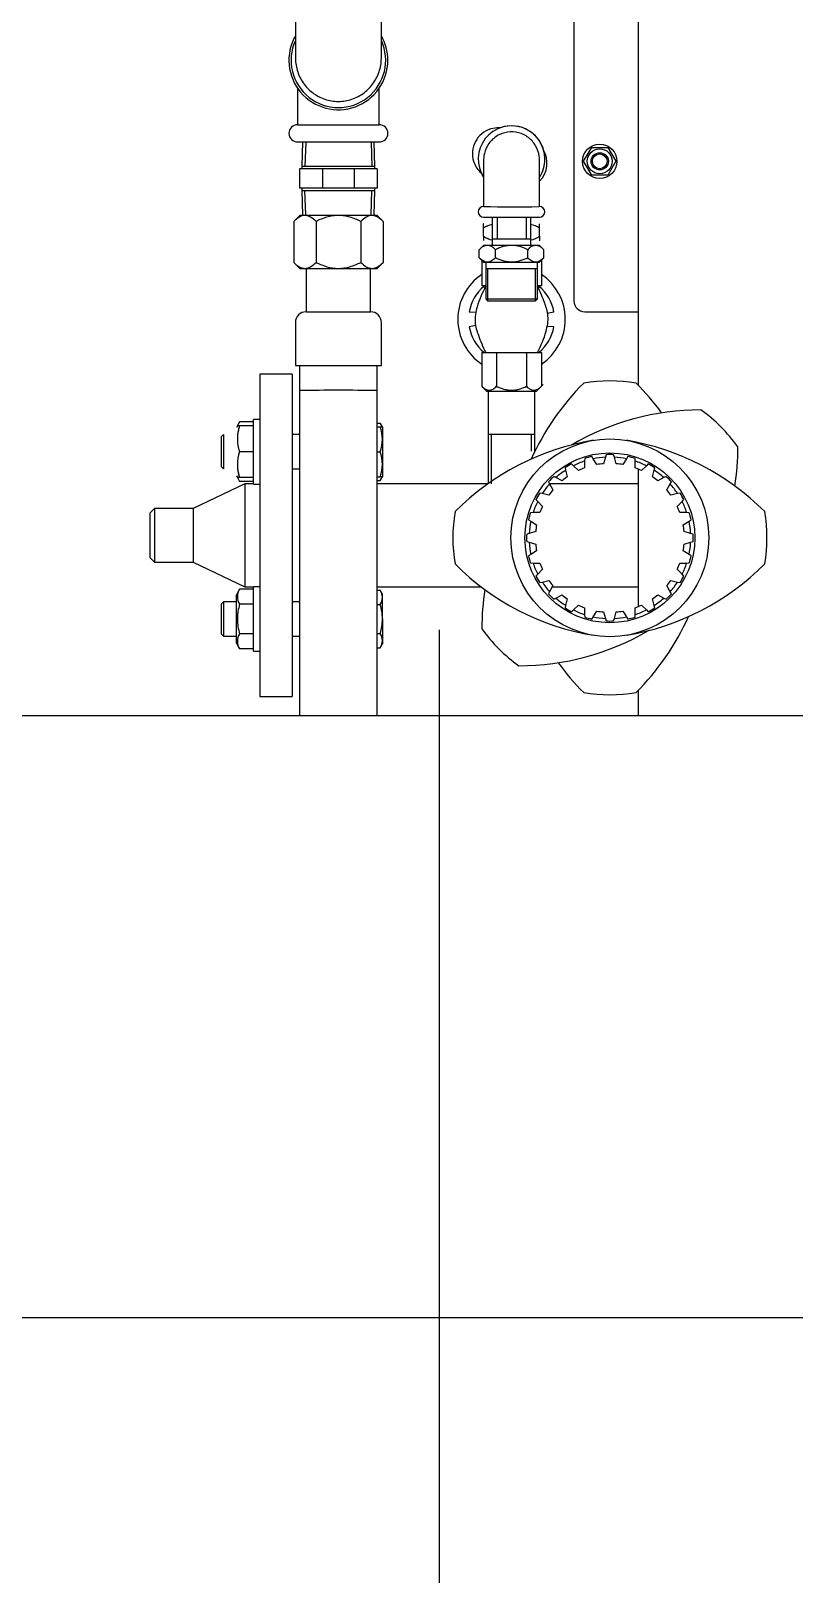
# Model space of a CAD drawing. Extents: x -681219 to -550379, y -242630 to -158199.
# Drawn here: x -621473 to -621013, y -179575 to -178645 of the extents above; entities that cross this region are included whole.
import ezdxf

# ---------------------------------------------------------------- set-up
doc = ezdxf.new("R2010")
doc.units = 0
doc.header["$LTSCALE"] = 1000
doc.layers.get('0').update_dxf_attribs({"linetype": 'CONTINUOUS'})
for name, color, linetype in [('16_GB97.1', 7, 'CONTINUOUS'), ('8_GB97.1', 7, 'CONTINUOUS'), ('DN15_GB3289.2_A', 7, 'CONTINUOUS'), ('DN25_GB3289.10_A', 7, 'CONTINUOUS'), ('DN25×300金属软管', 7, 'CONTINUOUS'), ('DN40-PN1.6_GB911', 7, 'CONTINUOUS'), ('DN40×20_GB12459', 7, 'CONTINUOUS'), ('M16_GB6170', 7, 'CONTINUOUS'), ('M16×65_GB5782', 7, 'CONTINUOUS'), ('M8_GB6170', 7, 'CONTINUOUS'), ('M8×20_GB5783', 7, 'CONTINUOUS'), ('MY150_06030202', 7, 'CONTINUOUS'), ('MY150_080202', 7, 'CONTINUOUS'), ('MY165B_2002', 7, 'CONTINUOUS'), ('MY90S_05010104', 7, 'CONTINUOUS'), ('MYPH00711562_A', 7, 'CONTINUOUS'), ('S02150002', 7, 'CONTINUOUS'), ('不锈钢内接头DN15', 7, 'CONTINUOUS'), ('不锈钢外丝D25', 7, 'CONTINUOUS'), ('不锈钢弯头D25', 7, 'CONTINUOUS'), ('前端底座外壳', 7, 'CONTINUOUS'), ('截止阀_DN15-HV3', 7, 'CONTINUOUS')]:
    doc.layers.add(name, color=color, linetype=linetype)

msp = doc.modelspace()

# ---------------------------------------------------------------- linework, layer by layer
at = {"color": 143, "true_color": 0x7aafdf}
msp.add_line((-621227.1011, -179005.5753), (-621227.1011, -180258.2938), dxfattribs=at)
at = {"layer": '16_GB97.1', "color": 7, "linetype": 'Continuous'}
for p, q in [((-621339.0585, -178917.7098), (-621339.0585, -178878.8298)), ((-621335.1705, -178878.8298), (-621339.0585, -178878.8298)), ((-621339.0585, -178917.7098), (-621335.1705, -178917.7098)), ((-621339.0585, -179018.515), (-621339.0585, -178979.635)), ((-621335.1705, -178979.635), (-621339.0585, -178979.635)), ((-621339.0585, -179018.515), (-621335.1705, -179018.515))]:
    msp.add_line(p, q, dxfattribs=at)
at = {"layer": '8_GB97.1', "color": 7, "linetype": 'Continuous'}
msp.add_circle((-621130.4025, -178723.1684), 10.368, dxfattribs=at)
at = {"layer": 'DN15_GB3289.2_A', "color": 7, "linetype": 'Continuous'}
for p, q in [((-621200.3865, -178722.5027), (-621200.3865, -178750.2689)), ((-621166.6905, -178750.2438), (-621166.6905, -178722.4933)), ((-621166.6905, -178750.3844), (-621167.0677, -178750.3844)), ((-621200.3865, -178756.8644), (-621166.6905, -178756.8644))]:
    msp.add_line(p, q, dxfattribs=at)
for centre, radius, start, end in [((-621183.5385, -178721.8724), 20.088, 0, 212.9958855), ((-621183.5385, -178721.8724), 20.088, 8.3725386, 109.0730796), ((-621183.5385, -178721.8724), 20.088, 327.0041145, 0), ((-621183.5385, -178721.8724), 20.088, 204.1473223, 212.9958855), ((-621200.3865, -178753.6244), 3.24, 90, 270), ((-621200.3865, -178753.6244), 3.24, 90, 270), ((-621183.5382, -178226.8268), 523.8286, 268.158023, 271.7885796), ((-621166.6905, -178753.6244), 3.24, 270, 90), ((-621166.6905, -178753.6244), 3.24, 270, 90)]:
    msp.add_arc(centre, radius, start, end, dxfattribs=at)
msp.add_open_spline([(-621166.6991, -178722.9647), (-621166.672, -178722.0046), (-621166.7233, -178721.0432), (-621167.1575, -178717.9016), (-621167.8981, -178715.7399), (-621170.1243, -178711.9063), (-621171.6321, -178710.1933), (-621174.2861, -178708.1755), (-621175.2526, -178707.5823), (-621177.2528, -178706.6147), (-621178.2939, -178706.2325), (-621181.543, -178705.3975), (-621183.7985, -178705.2803), (-621187.1226, -178705.7783), (-621188.1981, -178706.0521), (-621190.2859, -178706.8095), (-621191.3076, -178707.3005), (-621194.1566, -178709.0389), (-621195.8296, -178710.5893), (-621198.4326, -178714.1819), (-621199.3854, -178716.258), (-621200.2789, -178719.9673), (-621200.4348, -178721.5794), (-621200.3712, -178723.1817)], degree=3, knots=[0.160563439, 0.160563439, 0.160563439, 0.160563439, 0.1875, 0.1875, 0.25, 0.25, 0.3125, 0.3125, 0.34375, 0.34375, 0.375, 0.375, 0.4375, 0.4375, 0.46875, 0.46875, 0.5, 0.5, 0.5625, 0.5625, 0.625, 0.625, 0.669951361, 0.669951361, 0.669951361, 0.669951361], dxfattribs=at)
at = {"layer": 'DN25_GB3289.10_A', "color": 7, "linetype": 'Continuous'}
for p, q in [((-621312.4905, -178679.0545), (-621312.4905, -178701.1364)), ((-621263.2425, -178701.1364), (-621263.2425, -178679.0545)), ((-621312.4905, -178701.1364), (-621263.2425, -178701.1364)), ((-621312.4905, -178711.5044), (-621263.2425, -178711.5044))]:
    msp.add_line(p, q, dxfattribs=at)
for centre, radius, start, end in [((-621287.8665, -178662.2564), 29.808, 150.4081542, 0), ((-621287.8665, -178662.2564), 29.808, 0, 29.5918458), ((-621312.4905, -178706.3204), 5.184, 90, 270), ((-621263.2425, -178706.3204), 5.184, 270, 90)]:
    msp.add_arc(centre, radius, start, end, dxfattribs=at)
at = {"layer": 'DN25×300金属软管', "color": 7, "linetype": 'Continuous'}
for p, q in [((-621310.9353, -178755.5684), (-621314.8033, -178759.4365)), ((-621314.8033, -178759.4365), (-621314.8033, -178784.1004)), ((-621310.9353, -178755.5684), (-621264.7977, -178755.5684)), ((-621301.3349, -178759.4365), (-621301.3349, -178784.1004)), ((-621274.398, -178759.4365), (-621274.398, -178784.1004)), ((-621260.9296, -178759.4365), (-621264.7977, -178755.5684)), ((-621260.9296, -178759.4365), (-621260.9296, -178784.1004)), ((-621314.8033, -178784.1004), (-621310.9353, -178787.9684)), ((-621264.7977, -178787.9684), (-621260.9296, -178784.1004)), ((-621264.7977, -178787.9684), (-621310.9353, -178787.9684)), ((-621307.3065, -178787.9684), (-621307.3065, -178813.8884)), ((-621268.4265, -178813.8884), (-621268.4265, -178787.9684)), ((-621307.3065, -178813.8884), (-621268.4265, -178813.8884)), ((-621313.7865, -178820.3684), (-621313.7865, -178846.2884)), ((-621261.9465, -178846.2884), (-621261.9465, -178820.3684)), ((-621313.7865, -178846.2884), (-621261.9465, -178846.2884)), ((-621311.1945, -178846.2884), (-621311.1945, -178861.2812)), ((-621264.5385, -178861.2812), (-621264.5385, -178846.2884)), ((-621311.1945, -178861.022), (-621311.1945, -179057.5374)), ((-621264.5385, -179057.5366), (-621264.5385, -178861.022))]:
    msp.add_line(p, q, dxfattribs=at)
for centre, radius, start, end in [((-621307.3065, -178820.3684), 6.48, 90, 180), ((-621268.4265, -178820.3684), 6.48, 0, 90), ((-621287.8665, -183813.2809), 4952.0547, 89.7300916, 90.2699083)]:
    msp.add_arc(centre, radius, start, end, dxfattribs=at)
for points, knots in [([(-621301.3349, -178759.4365), (-621302.3872, -178758.3841), (-621303.4633, -178757.4894), (-621305.1352, -178756.5306), (-621305.7022, -178756.2756), (-621306.5707, -178756.0124), (-621306.8632, -178755.9446), (-621307.4547, -178755.8525), (-621307.7505, -178755.8289), (-621309.2202, -178755.8227), (-621310.3759, -178756.1788), (-621312.6551, -178757.4704), (-621313.7449, -178758.378), (-621314.8033, -178759.4365)], [0, 0, 0, 0, 0.25, 0.25, 0.375, 0.375, 0.4375, 0.4375, 0.5, 0.5, 0.75, 0.75, 1, 1, 1, 1]), ([(-621274.398, -178759.4365), (-621276.4882, -178758.3914), (-621278.6431, -178757.4904), (-621281.4785, -178756.6803), (-621282.0525, -178756.5347), (-621283.2006, -178756.2831), (-621283.7765, -178756.1766), (-621285.51, -178755.9185), (-621286.6735, -178755.8287), (-621289.0176, -178755.8266), (-621290.2063, -178755.9165), (-621292.5311, -178756.2616), (-621293.6737, -178756.5153), (-621295.9262, -178757.1571), (-621297.0384, -178757.5459), (-621299.2267, -178758.4274), (-621300.2915, -178758.9148), (-621301.3349, -178759.4365)], [0, 0, 0, 0, 0.25, 0.25, 0.3125, 0.3125, 0.375, 0.375, 0.5, 0.5, 0.625, 0.625, 0.75, 0.75, 0.875, 0.875, 1, 1, 1, 1]), ([(-621260.9296, -178759.4365), (-621261.9818, -178758.3843), (-621263.0577, -178757.4896), (-621264.7295, -178756.5308), (-621265.2965, -178756.2757), (-621266.165, -178756.0125), (-621266.4575, -178755.9446), (-621267.0491, -178755.8525), (-621267.3449, -178755.8289), (-621268.8146, -178755.8226), (-621269.9704, -178756.1787), (-621272.2497, -178757.4704), (-621273.3396, -178758.378), (-621274.398, -178759.4365)], [0, 0, 0, 0, 0.25, 0.25, 0.375, 0.375, 0.4375, 0.4375, 0.5, 0.5, 0.75, 0.75, 1, 1, 1, 1]), ([(-621314.8033, -178784.1004), (-621313.7512, -178785.1525), (-621312.6753, -178786.0472), (-621311.0035, -178787.006), (-621310.4365, -178787.2611), (-621309.568, -178787.5244), (-621309.2755, -178787.5922), (-621308.6839, -178787.6843), (-621308.3882, -178787.7079), (-621306.9184, -178787.7142), (-621305.7627, -178787.3582), (-621303.4834, -178786.0666), (-621302.3935, -178785.1589), (-621301.3349, -178784.1004)], [0, 0, 0, 0, 0.25, 0.25, 0.375, 0.375, 0.4375, 0.4375, 0.5, 0.5, 0.75, 0.75, 1, 1, 1, 1]), ([(-621301.3349, -178784.1004), (-621300.2915, -178784.622), (-621299.2267, -178785.1095), (-621297.0384, -178785.9909), (-621295.9262, -178786.3798), (-621293.6737, -178787.0215), (-621292.5311, -178787.2752), (-621290.2063, -178787.6204), (-621289.0176, -178787.7103), (-621286.6735, -178787.7082), (-621285.51, -178787.6184), (-621283.7765, -178787.3603), (-621283.2006, -178787.2538), (-621282.0525, -178787.0022), (-621281.4785, -178786.8565), (-621278.6431, -178786.0464), (-621276.4882, -178785.1455), (-621274.398, -178784.1004)], [0, 0, 0, 0, 0.125, 0.125, 0.25, 0.25, 0.375, 0.375, 0.5, 0.5, 0.625, 0.625, 0.6875, 0.6875, 0.75, 0.75, 1, 1, 1, 1]), ([(-621274.398, -178784.1004), (-621273.3459, -178785.1525), (-621272.27, -178786.0472), (-621270.5982, -178787.006), (-621270.0312, -178787.2611), (-621269.1627, -178787.5244), (-621268.8702, -178787.5922), (-621268.2785, -178787.6843), (-621267.9828, -178787.7079), (-621266.5131, -178787.7142), (-621265.3573, -178787.3582), (-621263.0779, -178786.0665), (-621261.9881, -178785.1588), (-621260.9296, -178784.1004)], [0, 0, 0, 0, 0.25, 0.25, 0.375, 0.375, 0.4375, 0.4375, 0.5, 0.5, 0.75, 0.75, 1, 1, 1, 1])]:
    msp.add_open_spline(points, degree=3, knots=knots, dxfattribs=at)
at = {"layer": 'DN40-PN1.6_GB911', "color": 7, "linetype": 'Continuous'}
for p, q in [((-621335.1705, -178851.4724), (-621335.1705, -179045.8724)), ((-621315.7305, -178851.4724), (-621335.1705, -178851.4724)), ((-621315.7305, -178851.4724), (-621315.7305, -179045.8724)), ((-621335.1705, -179045.8724), (-621315.7305, -179045.8724))]:
    msp.add_line(p, q, dxfattribs=at)
at = {"layer": 'DN40×20_GB12459', "color": 7, "linetype": 'Continuous'}
for p, q in [((-621344.2425, -178917.5684), (-621375.3465, -178932.4724)), ((-621344.2425, -178917.5684), (-621344.2425, -178979.7764)), ((-621339.0585, -178917.5684), (-621344.2425, -178917.5684)), ((-621398.6745, -178932.4724), (-621401.2665, -178935.0644)), ((-621401.2665, -178962.2804), (-621401.2665, -178935.0644)), ((-621398.6745, -178932.4724), (-621398.6745, -178964.8724)), ((-621375.3465, -178932.4724), (-621398.6745, -178932.4724)), ((-621375.3465, -178932.4724), (-621375.3465, -178964.8724)), ((-621401.2665, -178962.2804), (-621398.6745, -178964.8724)), ((-621398.6745, -178964.8724), (-621375.3465, -178964.8724)), ((-621375.3465, -178964.8724), (-621344.2425, -178979.7764)), ((-621344.2425, -178979.7764), (-621339.0585, -178979.7764))]:
    msp.add_line(p, q, dxfattribs=at)
at = {"layer": 'M16_GB6170', "color": 7, "linetype": 'Continuous'}
for p, q in [((-621347.3463, -178880.3114), (-621349.2969, -178883.6898)), ((-621339.0585, -178880.3114), (-621347.3463, -178880.3114)), ((-621347.3465, -178882.7178), (-621348.7357, -178882.7178)), ((-621339.0585, -178882.7178), (-621347.3465, -178882.7178)), ((-621339.0585, -178898.2698), (-621347.3463, -178898.2698)), ((-621349.2969, -178912.8498), (-621348.7357, -178913.8218)), ((-621348.7357, -178913.8218), (-621347.3463, -178916.2283)), ((-621347.3465, -178913.8218), (-621348.7357, -178913.8218)), ((-621339.0585, -178913.8218), (-621347.3465, -178913.8218)), ((-621339.0585, -178916.2283), (-621347.3463, -178916.2283)), ((-621347.3463, -178981.1166), (-621349.2969, -178984.495)), ((-621339.0585, -178981.1166), (-621347.3463, -178981.1166)), ((-621349.2969, -179013.655), (-621349.2969, -178984.495)), ((-621339.0585, -178990.0958), (-621347.3465, -178990.0958)), ((-621339.0585, -179008.0542), (-621347.3465, -179008.0542)), ((-621349.2969, -179013.655), (-621347.3463, -179017.0334)), ((-621339.0585, -179017.0334), (-621347.3463, -179017.0334))]:
    msp.add_line(p, q, dxfattribs=at)
for centre, radius, start, end in [((-621326.0799, -178890.4935), 22.6436, 159.9161491, 200.0855317), ((-621326.0799, -178890.4935), 22.6435, 159.9160889, 173.4751471), ((-621326.0799, -178906.0462), 22.6435, 159.9144081, 200.0839111), ((-621326.0799, -178906.0462), 22.6436, 186.3500478, 200.0838509), ((-621340.6799, -178985.6063), 8.0373, 146.0398024, 213.9572864), ((-621340.6799, -179012.5436), 8.0373, 146.0428621, 213.960049)]:
    msp.add_arc(centre, radius, start, end, dxfattribs=at)
msp.add_open_spline([(-621347.3465, -178990.0958), (-621347.7655, -178991.5472), (-621348.1145, -178993.0178), (-621348.4797, -178995.2669), (-621348.5751, -178996.0255), (-621348.7033, -178997.5525), (-621348.7356, -178998.3136), (-621348.7358, -179000.5899), (-621348.6055, -179002.0979), (-621348.1219, -179005.0975), (-621347.7682, -179006.5936), (-621347.3465, -179008.0542)], degree=3, knots=[0, 0, 0, 0, 0.25, 0.25, 0.375, 0.375, 0.5, 0.5, 0.75, 0.75, 1, 1, 1, 1], dxfattribs=at)
at = {"layer": 'M16×65_GB5782', "color": 7, "linetype": 'Continuous'}
for p, q in [((-621357.047, -178887.9018), (-621358.4985, -178889.3534)), ((-621358.4985, -178889.3534), (-621358.4985, -178907.1863)), ((-621357.047, -178887.9018), (-621357.047, -178908.6378)), ((-621311.1945, -178887.9018), (-621315.7305, -178887.9018)), ((-621264.5385, -178880.9358), (-621262.6396, -178880.9358)), ((-621264.5385, -178883.2586), (-621262.6393, -178883.2586)), ((-621261.2985, -178883.2586), (-621262.6396, -178880.9358)), ((-621262.6393, -178883.2586), (-621261.2985, -178883.2586)), ((-621261.2985, -178883.2586), (-621261.2985, -178913.2811)), ((-621264.5385, -178898.2698), (-621262.6396, -178898.2698)), ((-621358.4985, -178907.1863), (-621357.047, -178908.6378)), ((-621315.7305, -178908.6378), (-621311.1945, -178908.6378)), ((-621264.5385, -178913.2811), (-621262.6393, -178913.2811)), ((-621264.5385, -178915.6038), (-621262.6396, -178915.6038)), ((-621262.6396, -178915.6038), (-621261.2985, -178913.2811)), ((-621261.2985, -178913.2811), (-621262.6393, -178913.2811)), ((-621264.5385, -178981.741), (-621262.6396, -178981.741)), ((-621261.2985, -178984.0637), (-621262.6396, -178981.741)), ((-621357.047, -178988.707), (-621358.4985, -178990.1585)), ((-621358.4985, -178990.1585), (-621358.4985, -179007.9915)), ((-621357.047, -178988.707), (-621357.047, -179009.443)), ((-621349.2969, -178988.707), (-621357.047, -178988.707)), ((-621311.1945, -178988.707), (-621315.7305, -178988.707)), ((-621264.5385, -178990.408), (-621262.6393, -178990.408)), ((-621261.2985, -178999.075), (-621261.2985, -178984.0637)), ((-621261.2985, -178999.075), (-621261.2985, -179014.0862)), ((-621358.4985, -179007.9915), (-621357.047, -179009.443)), ((-621357.047, -179009.443), (-621349.2969, -179009.443)), ((-621315.7305, -179009.443), (-621311.1945, -179009.443)), ((-621264.5385, -179007.742), (-621262.6393, -179007.742)), ((-621264.5385, -179016.409), (-621262.6396, -179016.409)), ((-621262.6396, -179016.409), (-621261.2985, -179014.0862))]:
    msp.add_line(p, q, dxfattribs=at)
for centre, radius, start, end in [((-621269.0742, -178885.2695), 7.7579, 15.2184681, 33.960049), ((-621283.1665, -178890.7639), 21.8562, 339.9144081, 20.0839111), ((-621283.1665, -178905.7758), 21.8562, 339.9161491, 20.0855317), ((-621269.0741, -178911.2702), 7.7578, 326.0398024, 341.989021), ((-621269.0742, -178986.0747), 7.7579, 326.0428621, 33.960049), ((-621269.0741, -179012.0753), 7.7578, 326.0398024, 33.9572864)]:
    msp.add_arc(centre, radius, start, end, dxfattribs=at)
for points, knots in [([(-621261.2985, -178999.075), (-621261.2985, -178998.3423), (-621261.3296, -178997.6072), (-621261.4534, -178996.1324), (-621261.5454, -178995.4004), (-621261.8978, -178993.2292), (-621262.2348, -178991.8094), (-621262.6393, -178990.408)], [0, 0, 0, 0, 0.25, 0.25, 0.5, 0.5, 1, 1, 1, 1]), ([(-621262.6393, -179007.742), (-621262.2324, -179006.3324), (-621261.8911, -179004.8887), (-621261.4244, -179001.9947), (-621261.2985, -179000.5396), (-621261.2985, -178999.075)], [0, 0, 0, 0, 0.5, 0.5, 1, 1, 1, 1])]:
    msp.add_open_spline(points, degree=3, knots=knots, dxfattribs=at)
at = {"layer": 'M8_GB6170', "color": 7, "linetype": 'Continuous'}
for p, q in [((-621140.13, -178723.1684), (-621135.2662, -178714.7444)), ((-621135.2662, -178714.7444), (-621125.5387, -178714.7444)), ((-621125.5387, -178714.7444), (-621120.675, -178723.1684)), ((-621135.2662, -178731.5924), (-621140.13, -178723.1684)), ((-621125.5387, -178731.5924), (-621135.2662, -178731.5924)), ((-621120.675, -178723.1684), (-621125.5387, -178731.5924))]:
    msp.add_line(p, q, dxfattribs=at)
msp.add_circle((-621130.4025, -178723.1684), 7.5168, dxfattribs=at)
at = {"layer": 'M8×20_GB5783', "color": 7, "linetype": 'Continuous'}
for radius in [5.184, 4.4582]:
    msp.add_circle((-621130.4025, -178723.1684), radius, dxfattribs=at)
at = {"layer": 'MY150_06030202', "color": 7, "linetype": 'Continuous'}
for p, q in [((-621197.6638, -178917.5684), (-621264.5385, -178917.5684)), ((-621107.0745, -178917.5684), (-621160.6626, -178917.5684)), ((-621264.5385, -178979.7764), (-621201.6965, -178979.7764)), ((-621159.0656, -178979.7764), (-621107.0745, -178979.7764))]:
    msp.add_line(p, q, dxfattribs=at)
at = {"layer": 'MY150_080202', "color": 7, "linetype": 'Continuous'}
for p, q in [((-621107.0745, -178858.3367), (-621107.0745, -178441.9364)), ((-621145.9545, -178511.2724), (-621145.9545, -178807.4084)), ((-621139.4745, -178813.8884), (-621109.0185, -178813.8884)), ((-621109.0185, -178813.8884), (-621107.0745, -178813.8884)), ((-621107.0745, -178991.5498), (-621107.0745, -178908.7496)), ((-621107.0745, -179057.5364), (-621107.0745, -179041.9628))]:
    msp.add_line(p, q, dxfattribs=at)
msp.add_arc((-621139.4745, -178807.4084), 6.48, 180, 270, dxfattribs=at)
at = {"layer": 'MY165B_2002', "color": 7, "linetype": 'Continuous'}
for p, q in [((-621195.2025, -178756.8644), (-621195.2025, -178773.7124)), ((-621192.2865, -178756.8644), (-621192.2865, -178769.8244)), ((-621174.7905, -178756.8644), (-621174.7905, -178769.8244)), ((-621171.8745, -178773.7124), (-621171.8745, -178756.8644)), ((-621200.2569, -178773.7124), (-621202.9929, -178776.4484)), ((-621202.9929, -178781.3444), (-621202.9929, -178776.4484)), ((-621200.2569, -178773.7124), (-621166.8201, -178773.7124)), ((-621195.2025, -178769.8244), (-621171.8745, -178769.8244)), ((-621193.2657, -178781.3444), (-621193.2657, -178776.4484)), ((-621173.8113, -178781.3444), (-621173.8113, -178776.4484)), ((-621164.0841, -178776.4484), (-621166.8201, -178773.7124)), ((-621164.0841, -178781.3444), (-621164.0841, -178776.4484)), ((-621202.9929, -178781.3444), (-621200.2569, -178784.0804)), ((-621166.8201, -178784.0804), (-621200.2569, -178784.0804)), ((-621199.0905, -178784.0804), (-621199.0905, -178806.1124)), ((-621167.9865, -178806.1124), (-621167.9865, -178784.0804)), ((-621166.8201, -178784.0804), (-621164.0841, -178781.3444)), ((-621167.9865, -178787.9684), (-621199.0905, -178787.9684)), ((-621197.8982, -178807.3047), (-621197.8982, -178787.9684)), ((-621169.1788, -178807.3047), (-621169.1788, -178787.9684)), ((-621199.0905, -178806.1124), (-621167.9865, -178806.1124)), ((-621199.0905, -178806.1124), (-621197.7945, -178807.4084)), ((-621169.2825, -178807.4084), (-621167.9865, -178806.1124)), ((-621169.2825, -178807.4084), (-621197.7945, -178807.4084))]:
    msp.add_line(p, q, dxfattribs=at)
for points, knots in [([(-621193.2657, -178776.4484), (-621194.0236, -178775.6905), (-621194.8024, -178775.041), (-621195.8198, -178774.4594), (-621196.0255, -178774.3547), (-621196.442, -178774.1718), (-621196.653, -178774.0937), (-621197.2841, -178773.9061), (-621197.7054, -178773.8422), (-621198.5491, -178773.8418), (-621198.9715, -178773.9053), (-621199.8175, -178774.1566), (-621200.2331, -178774.342), (-621201.4515, -178775.0379), (-621202.2318, -178775.6874), (-621202.9929, -178776.4484)], [0, 0, 0, 0, 0.25, 0.25, 0.3125, 0.3125, 0.375, 0.375, 0.5, 0.5, 0.625, 0.625, 0.75, 0.75, 1, 1, 1, 1]), ([(-621173.8113, -178776.4484), (-621175.3204, -178775.6939), (-621176.8774, -178775.0425), (-621180.1608, -178774.1051), (-621181.8297, -178773.8433), (-621184.3738, -178773.8414), (-621185.2324, -178773.9067), (-621186.909, -178774.1558), (-621187.7337, -178774.339), (-621189.3608, -178774.8026), (-621190.1663, -178775.0844), (-621191.7444, -178775.7202), (-621192.5127, -178776.0719), (-621193.2657, -178776.4484)], [0, 0, 0, 0, 0.25, 0.25, 0.5, 0.5, 0.625, 0.625, 0.75, 0.75, 0.875, 0.875, 1, 1, 1, 1]), ([(-621164.0841, -178776.4484), (-621164.8418, -178775.6907), (-621165.6203, -178775.0414), (-621166.6375, -178774.4597), (-621166.8431, -178774.3551), (-621167.2595, -178774.1722), (-621167.4705, -178774.094), (-621168.1014, -178773.9064), (-621168.5226, -178773.8424), (-621169.366, -178773.8417), (-621169.7883, -178773.905), (-621170.6341, -178774.1559), (-621171.0497, -178774.3411), (-621172.2685, -178775.0368), (-621173.0494, -178775.6866), (-621173.8113, -178776.4484)], [0, 0, 0, 0, 0.25, 0.25, 0.3125, 0.3125, 0.375, 0.375, 0.5, 0.5, 0.625, 0.625, 0.75, 0.75, 1, 1, 1, 1]), ([(-621193.2657, -178781.3444), (-621194.0236, -178782.1024), (-621194.8024, -178782.7518), (-621195.8198, -178783.3335), (-621196.0255, -178783.4381), (-621196.442, -178783.621), (-621196.653, -178783.6991), (-621197.2841, -178783.8867), (-621197.7054, -178783.9506), (-621198.5491, -178783.951), (-621198.9715, -178783.8875), (-621199.8175, -178783.6362), (-621200.2331, -178783.4508), (-621201.4515, -178782.755), (-621202.2318, -178782.1055), (-621202.9929, -178781.3444)], [0, 0, 0, 0, 0.25, 0.25, 0.3125, 0.3125, 0.375, 0.375, 0.5, 0.5, 0.625, 0.625, 0.75, 0.75, 1, 1, 1, 1]), ([(-621173.8113, -178781.3444), (-621175.3204, -178782.099), (-621176.8774, -178782.7503), (-621180.1608, -178783.6878), (-621181.8297, -178783.9495), (-621184.3738, -178783.9515), (-621185.2324, -178783.8862), (-621186.909, -178783.637), (-621187.7337, -178783.4539), (-621189.3608, -178782.9902), (-621190.1663, -178782.7084), (-621191.7444, -178782.0726), (-621192.5127, -178781.7209), (-621193.2657, -178781.3444)], [0, 0, 0, 0, 0.25, 0.25, 0.5, 0.5, 0.625, 0.625, 0.75, 0.75, 0.875, 0.875, 1, 1, 1, 1]), ([(-621164.0841, -178781.3444), (-621164.8418, -178782.1022), (-621165.6203, -178782.7514), (-621166.6375, -178783.3331), (-621166.8431, -178783.4378), (-621167.2595, -178783.6206), (-621167.4705, -178783.6988), (-621168.1014, -178783.8865), (-621168.5226, -178783.9505), (-621169.366, -178783.9512), (-621169.7883, -178783.8878), (-621170.6341, -178783.6369), (-621171.0497, -178783.4517), (-621172.2685, -178782.7561), (-621173.0494, -178782.1063), (-621173.8113, -178781.3444)], [0, 0, 0, 0, 0.25, 0.25, 0.3125, 0.3125, 0.375, 0.375, 0.5, 0.5, 0.625, 0.625, 0.75, 0.75, 1, 1, 1, 1])]:
    msp.add_open_spline(points, degree=3, knots=knots, dxfattribs=at)
at = {"layer": 'MY90S_05010104', "color": 7, "linetype": 'Continuous'}
for p, q in [((-621197.6001, -178861.8404), (-621197.6001, -178917.5233)), ((-621169.4769, -178897.9846), (-621169.4769, -178861.8404)), ((-621169.4769, -178887.7604), (-621197.6001, -178887.7604)), ((-621195.6114, -178917.5233), (-621195.6114, -178887.7604)), ((-621171.4656, -178897.9846), (-621171.4656, -178887.7604))]:
    msp.add_line(p, q, dxfattribs=at)
at = {"layer": 'MYPH00711562_A', "color": 7, "linetype": 'Continuous'}
for p, q in [((-621151.3184, -178907.8925), (-621150.9682, -178909.3636)), ((-621146.2912, -178906.6634), (-621147.3901, -178905.6245)), ((-621143.2716, -178909.518), (-621146.2912, -178906.6634)), ((-621139.5034, -178903.8517), (-621139.62, -178908.0055)), ((-621139.4609, -178902.3401), (-621139.5034, -178903.8517)), ((-621134.2869, -178902.454), (-621135.0795, -178901.1661)), ((-621132.109, -178905.9929), (-621134.2869, -178902.454)), ((-621127.0026, -178901.495), (-621128.1903, -178905.477)), ((-621126.5703, -178900.0458), (-621127.0026, -178901.495)), ((-621121.6021, -178901.495), (-621122.0343, -178900.0458)), ((-621120.4143, -178905.477), (-621121.6021, -178901.495)), ((-621114.3178, -178902.454), (-621116.4957, -178905.9929)), ((-621113.5252, -178901.1661), (-621114.3178, -178902.454)), ((-621109.1013, -178903.8517), (-621109.1438, -178902.3401)), ((-621108.9847, -178908.0055), (-621109.1013, -178903.8517)), ((-621102.3135, -178906.6634), (-621105.3331, -178909.518)), ((-621101.2145, -178905.6245), (-621102.3135, -178906.6634)), ((-621097.6365, -178909.3636), (-621097.2862, -178907.8925)), ((-621161.3349, -178916.3246), (-621160.6158, -178917.655)), ((-621160.6158, -178917.655), (-621158.64, -178921.3106)), ((-621156.7971, -178913.8363), (-621158.1274, -178913.1172)), ((-621153.1415, -178915.8121), (-621156.7971, -178913.8363)), ((-621150.9682, -178909.3636), (-621150.0058, -178913.406)), ((-621098.5989, -178913.406), (-621097.6365, -178909.3636)), ((-621091.8076, -178913.8363), (-621095.4632, -178915.8121)), ((-621090.4773, -178913.1172), (-621091.8076, -178913.8363)), ((-621089.9647, -178921.3106), (-621087.9889, -178917.655)), ((-621087.9889, -178917.655), (-621087.2698, -178916.3246)), ((-621168.8276, -178927.0619), (-621167.7887, -178928.1608)), ((-621165.0884, -178923.4839), (-621166.5596, -178923.1336)), ((-621161.0461, -178924.4462), (-621165.0884, -178923.4839)), ((-621083.5162, -178923.4839), (-621087.5586, -178924.4462)), ((-621082.0451, -178923.1336), (-621083.5162, -178923.4839)), ((-621080.816, -178928.1608), (-621079.7771, -178927.0619)), ((-621170.6003, -178934.9487), (-621172.112, -178934.9911)), ((-621166.4466, -178934.832), (-621170.6003, -178934.9487)), ((-621167.7887, -178928.1608), (-621164.9341, -178931.1805)), ((-621083.6706, -178931.1805), (-621080.816, -178928.1608)), ((-621078.0044, -178934.9487), (-621082.1581, -178934.832)), ((-621076.4927, -178934.9911), (-621078.0044, -178934.9487)), ((-621173.286, -178939.3726), (-621171.9981, -178940.1652)), ((-621171.9981, -178940.1652), (-621168.4592, -178942.3431)), ((-621080.1455, -178942.3431), (-621076.6066, -178940.1652)), ((-621076.6066, -178940.1652), (-621075.3187, -178939.3726)), ((-621172.9571, -178947.4495), (-621174.4062, -178947.8817)), ((-621174.4062, -178952.4177), (-621172.9571, -178952.85)), ((-621168.9751, -178946.2617), (-621172.9571, -178947.4495)), ((-621172.9571, -178952.85), (-621168.9751, -178954.0377)), ((-621075.6476, -178947.4495), (-621079.6296, -178946.2617)), ((-621079.6296, -178954.0377), (-621075.6476, -178952.85)), ((-621074.1984, -178947.8817), (-621075.6476, -178947.4495)), ((-621075.6476, -178952.85), (-621074.1984, -178952.4177)), ((-621171.9981, -178960.1342), (-621173.286, -178960.9268)), ((-621168.4592, -178957.9563), (-621171.9981, -178960.1342)), ((-621076.6066, -178960.1342), (-621080.1455, -178957.9563)), ((-621075.3187, -178960.9268), (-621076.6066, -178960.1342)), ((-621172.112, -178965.3083), (-621170.6003, -178965.3507)), ((-621170.6003, -178965.3507), (-621166.4466, -178965.4674)), ((-621167.7887, -178972.1386), (-621168.8276, -178973.2375)), ((-621164.9341, -178969.119), (-621167.7887, -178972.1386)), ((-621080.816, -178972.1386), (-621083.6706, -178969.119)), ((-621082.1581, -178965.4674), (-621078.0044, -178965.3507)), ((-621079.7771, -178973.2375), (-621080.816, -178972.1386)), ((-621078.0044, -178965.3507), (-621076.4927, -178965.3083)), ((-621166.5596, -178977.1658), (-621165.0884, -178976.8156)), ((-621165.0884, -178976.8156), (-621161.0461, -178975.8532)), ((-621160.6158, -178982.6444), (-621161.3349, -178983.9748)), ((-621158.64, -178978.9889), (-621160.6158, -178982.6444)), ((-621087.9889, -178982.6444), (-621089.9647, -178978.9889)), ((-621087.2698, -178983.9748), (-621087.9889, -178982.6444)), ((-621087.5586, -178975.8532), (-621083.5162, -178976.8156)), ((-621083.5162, -178976.8156), (-621082.0451, -178977.1658)), ((-621158.1274, -178987.1822), (-621156.7971, -178986.4632)), ((-621156.7971, -178986.4632), (-621153.1415, -178984.4873)), ((-621150.9682, -178990.9358), (-621151.3184, -178992.407)), ((-621150.0058, -178986.8934), (-621150.9682, -178990.9358)), ((-621146.2912, -178993.6361), (-621143.2716, -178990.7814)), ((-621139.62, -178992.294), (-621139.5034, -178996.4477)), ((-621109.1013, -178996.4477), (-621108.9847, -178992.294)), ((-621105.3331, -178990.7814), (-621102.3135, -178993.6361)), ((-621097.6365, -178990.9358), (-621098.5989, -178986.8934)), ((-621097.2862, -178992.407), (-621097.6365, -178990.9358)), ((-621095.4632, -178984.4873), (-621091.8076, -178986.4632)), ((-621091.8076, -178986.4632), (-621090.4773, -178987.1822)), ((-621147.3901, -178994.675), (-621146.2912, -178993.6361)), ((-621139.5034, -178996.4477), (-621139.4609, -178997.9594)), ((-621135.0795, -178999.1334), (-621134.2869, -178997.8454)), ((-621134.2869, -178997.8454), (-621132.109, -178994.3065)), ((-621128.1903, -178994.8224), (-621127.0026, -178998.8044)), ((-621127.0026, -178998.8044), (-621126.5703, -179000.2536)), ((-621122.0343, -179000.2536), (-621121.6021, -178998.8044)), ((-621121.6021, -178998.8044), (-621120.4143, -178994.8224)), ((-621116.4957, -178994.3065), (-621114.3178, -178997.8454)), ((-621114.3178, -178997.8454), (-621113.5252, -178999.1334)), ((-621109.1438, -178997.9594), (-621109.1013, -178996.4477)), ((-621102.3135, -178993.6361), (-621101.2145, -178994.675))]:
    msp.add_line(p, q, dxfattribs=at)
for radius in [59.616, 51.192]:
    msp.add_circle((-621124.3023, -178950.1497), radius, dxfattribs=at)
for centre, radius, start, end in [((-621031.016, -178965.9083), 154.224, 135.0058656, 155.8216229), ((-621124.3023, -178950.1497), 94.608, 80.4, 99.6), ((-621217.5887, -178965.9083), 154.224, 36.1858737, 44.9941344), ((-621069.4819, -179027.2561), 154.224, 90.0058656, 120.3785767), ((-621124.3023, -178950.1497), 94.608, 35.4, 54.6), ((-621108.5438, -179043.4361), 154.224, 99.5928038, 134.9941344), ((-621140.0609, -179043.4361), 154.224, 45.0058656, 80.4071962), ((-621201.4087, -178895.3293), 154.224, 351.1858737, 359.9941344), ((-621124.3023, -178950.1497), 50.1552, 117.4082218, 122.5917782), ((-621124.3023, -178950.1497), 48.7296, 108.1765603, 116.8234397), ((-621124.3023, -178950.1497), 44.8416, 109.9740878, 115.0259122), ((-621124.3023, -178950.1497), 50.1552, 102.4082218, 107.5917782), ((-621124.3023, -178950.1497), 48.7296, 93.1765603, 101.8234397), ((-621124.3023, -178950.1497), 44.8416, 94.9740878, 100.0259122), ((-621124.3023, -178950.1497), 50.1552, 87.4082218, 92.5917782), ((-621124.3023, -178950.1497), 48.7296, 78.1765603, 86.8234397), ((-621124.3023, -178950.1497), 44.8416, 79.9740878, 85.0259122), ((-621124.3023, -178950.1497), 50.1552, 72.4082218, 77.5917782), ((-621124.3023, -178950.1497), 48.7296, 63.1765603, 71.8234397), ((-621124.3023, -178950.1497), 44.8416, 64.9740878, 70.0259122), ((-621124.3023, -178950.1497), 50.1552, 57.4082218, 62.5917782), ((-621124.3023, -178950.1497), 48.7296, 138.1765603, 146.8234397), ((-621124.3023, -178950.1497), 50.1552, 132.4082218, 137.5917782), ((-621124.3023, -178950.1497), 48.7296, 123.1765603, 131.8234397), ((-621124.3023, -178950.1497), 44.8416, 124.9740878, 130.0259122), ((-621124.3023, -178950.1497), 44.8416, 49.9740878, 55.0259122), ((-621124.3023, -178950.1497), 48.7296, 48.1765603, 56.8234397), ((-621124.3023, -178950.1497), 50.1552, 42.4082218, 47.5917782), ((-621124.3023, -178950.1497), 48.7296, 33.1765603, 41.8234397), ((-621124.3023, -178950.1497), 50.1552, 147.4082218, 152.5917782), ((-621124.3023, -178950.1497), 44.8416, 139.9740878, 145.0259122), ((-621124.3023, -178950.1497), 44.8416, 34.9740878, 40.0259122), ((-621124.3023, -178950.1497), 50.1552, 27.4082218, 32.5917782), ((-621124.3023, -178950.1497), 94.608, 170.4, 189.6), ((-621124.3023, -178950.1497), 50.1552, 162.4082218, 167.5917782), ((-621124.3023, -178950.1497), 48.7296, 153.1765603, 161.8234397), ((-621124.3023, -178950.1497), 44.8416, 154.9740878, 160.0259122), ((-621124.3023, -178950.1497), 44.8416, 19.9740878, 25.0259122), ((-621124.3023, -178950.1497), 48.7296, 18.1765603, 26.8234397), ((-621124.3023, -178950.1497), 50.1552, 12.4082218, 17.5917782), ((-621124.3023, -178950.1497), 94.608, 350.4, 9.6), ((-621124.3023, -178950.1497), 48.7296, 168.1765603, 176.8234397), ((-621124.3023, -178950.1497), 44.8416, 169.9740878, 175.0259122), ((-621124.3023, -178950.1497), 44.8416, 4.9740878, 10.0259122), ((-621124.3023, -178950.1497), 48.7296, 3.1765603, 11.8234397), ((-621124.3023, -178950.1497), 50.1552, 177.4082218, 182.5917782), ((-621124.3023, -178950.1497), 48.7296, 183.1765603, 191.8234397), ((-621124.3023, -178950.1497), 44.8416, 184.9740878, 190.0259122), ((-621124.3023, -178950.1497), 44.8416, 349.9740878, 355.0259122), ((-621124.3023, -178950.1497), 48.7296, 348.1765603, 356.8234397), ((-621124.3023, -178950.1497), 50.1552, 357.4082218, 2.5917782), ((-621124.3023, -178950.1497), 50.1552, 192.4082218, 197.5917782), ((-621124.3023, -178950.1497), 50.1552, 342.4082218, 347.5917782), ((-621108.5438, -178856.8634), 154.224, 225.0058656, 260.4071962), ((-621124.3023, -178950.1497), 48.7296, 198.1765603, 206.8234397), ((-621124.3023, -178950.1497), 50.1552, 207.4082218, 212.5917782), ((-621124.3023, -178950.1497), 44.8416, 199.9740878, 205.0259122), ((-621140.0609, -178856.8634), 154.224, 279.5928038, 314.9941344), ((-621124.3023, -178950.1497), 44.8416, 334.9740878, 340.0259122), ((-621124.3023, -178950.1497), 50.1552, 327.4082218, 332.5917782), ((-621124.3023, -178950.1497), 48.7296, 333.1765603, 341.8234397), ((-621047.196, -179004.9701), 154.224, 171.1858737, 179.9941344), ((-621124.3023, -178950.1497), 48.7296, 213.1765603, 221.8234397), ((-621124.3023, -178950.1497), 44.8416, 214.9740878, 220.0259122), ((-621124.3023, -178950.1497), 44.8416, 319.9740878, 325.0259122), ((-621124.3023, -178950.1497), 48.7296, 318.1765603, 326.8234397), ((-621124.3023, -178950.1497), 50.1552, 222.4082218, 227.5917782), ((-621124.3023, -178950.1497), 48.7296, 228.1765603, 236.8234397), ((-621124.3023, -178950.1497), 44.8416, 229.9740878, 235.0259122), ((-621124.3023, -178950.1497), 50.1552, 237.4082218, 242.5917782), ((-621124.3023, -178950.1497), 44.8416, 244.9740878, 250.0259122), ((-621124.3023, -178950.1497), 44.8416, 289.9740878, 295.0259122), ((-621124.3023, -178950.1497), 50.1552, 297.4082218, 302.5917782), ((-621124.3023, -178950.1497), 44.8416, 304.9740878, 310.0259122), ((-621124.3023, -178950.1497), 48.7296, 303.1765603, 311.8234397), ((-621124.3023, -178950.1497), 50.1552, 312.4082218, 317.5917782), ((-621124.3023, -178950.1497), 48.7296, 243.1765603, 251.8234397), ((-621124.3023, -178950.1497), 50.1552, 252.4082218, 257.5917782), ((-621124.3023, -178950.1497), 48.7296, 258.1765603, 266.8234397), ((-621124.3023, -178950.1497), 44.8416, 259.9740878, 265.0259122), ((-621124.3023, -178950.1497), 50.1552, 267.4082218, 272.5917782), ((-621124.3023, -178950.1497), 48.7296, 273.1765603, 281.8234397), ((-621124.3023, -178950.1497), 44.8416, 274.9740878, 280.0259122), ((-621124.3023, -178950.1497), 50.1552, 282.4082218, 287.5917782), ((-621124.3023, -178950.1497), 48.7296, 288.1765603, 296.8234397), ((-621217.5887, -178934.3912), 154.224, 315.0058656, 335.8216229), ((-621124.3023, -178950.1497), 94.608, 215.4, 234.6), ((-621179.1228, -178873.0433), 154.224, 270.0058656, 300.3785767), ((-621031.016, -178934.3912), 154.224, 216.1858737, 224.9941344), ((-621124.3023, -178950.1497), 94.608, 260.4, 279.6)]:
    msp.add_arc(centre, radius, start, end, dxfattribs=at)
at = {"layer": 'S02150002', "color": 7, "linetype": 'Continuous'}
msp.add_arc((-621177.7152, -178724.2783), 15.5526, 315.5949091, 32.1354519, dxfattribs=at)
msp.add_open_spline([(-621190.0146, -178703.0848), (-621191.5458, -178702.9312), (-621193.0956, -178703.0046), (-621196.6375, -178703.7119), (-621198.5374, -178704.5034), (-621201.9292, -178706.7742), (-621203.3953, -178708.2462), (-621205.6469, -178711.6271), (-621206.4416, -178713.5579), (-621207.2238, -178717.5366), (-621207.2189, -178719.6253), (-621206.4162, -178723.6055), (-621205.6166, -178725.5252), (-621203.7383, -178728.3213), (-621202.8605, -178729.3241), (-621201.8655, -178730.2039)], degree=3, knots=[0.452703566, 0.452703566, 0.452703566, 0.452703566, 0.5, 0.5, 0.5625, 0.5625, 0.625, 0.625, 0.6875, 0.6875, 0.75, 0.75, 0.8125, 0.8125, 0.853241556, 0.853241556, 0.853241556, 0.853241556], dxfattribs=at)
at = {"layer": '不锈钢内接头DN15', "color": 7, "linetype": 'Continuous'}
for p, q in [((-621200.2569, -178760.7524), (-621200.3865, -178760.882)), ((-621200.3865, -178763.4884), (-621200.3865, -178760.882)), ((-621200.3865, -178768.3844), (-621200.3865, -178763.4884)), ((-621200.3865, -178768.3844), (-621200.3865, -178770.9553)), ((-621166.6905, -178763.4884), (-621166.6905, -178760.9176)), ((-621166.6905, -178768.3844), (-621166.6905, -178763.4884)), ((-621166.6905, -178768.3844), (-621166.6905, -178770.9908)), ((-621166.8201, -178771.1204), (-621166.6905, -178770.9908))]:
    msp.add_line(p, q, dxfattribs=at)
for centre, radius, start, end in [((-621191.9625, -178775.9874), 15.0728, 102.5463514, 123.9789585), ((-621191.9625, -178776.0017), 15.0847, 102.7038059, 123.9485163), ((-621191.9625, -178755.8854), 15.0728, 236.0210415, 257.4536486), ((-621191.9625, -178755.8711), 15.0847, 236.0514837, 257.2961941), ((-621175.1145, -178775.9874), 15.0728, 56.0210105, 77.5214658), ((-621175.1145, -178755.8854), 15.0728, 282.4785342, 303.9789895), ((-621175.1145, -178775.9874), 15.0728, 56.0210415, 77.4536486), ((-621175.1145, -178755.8854), 15.0728, 282.5463514, 303.9789585)]:
    msp.add_arc(centre, radius, start, end, dxfattribs=at)
at = {"layer": '不锈钢外丝D25', "color": 7, "linetype": 'Continuous'}
for p, q in [((-621309.4368, -178711.5044), (-621309.8985, -178726.2788)), ((-621307.5218, -178711.5643), (-621307.9817, -178726.2788)), ((-621268.2111, -178711.5643), (-621267.7513, -178726.2788)), ((-621265.8345, -178726.2788), (-621266.2962, -178711.5044)), ((-621297.4706, -178727.7044), (-621311.1945, -178727.7044)), ((-621311.1945, -178727.7044), (-621311.1945, -178739.3684)), ((-621265.8345, -178726.2788), (-621309.8985, -178726.2788)), ((-621309.8985, -178726.2788), (-621309.8985, -178727.7044)), ((-621278.2623, -178727.7044), (-621297.4706, -178727.7044)), ((-621297.4706, -178727.7044), (-621297.4706, -178739.3684)), ((-621264.5385, -178727.7044), (-621278.2623, -178727.7044)), ((-621278.2623, -178727.7044), (-621278.2623, -178739.3684)), ((-621265.8345, -178727.7044), (-621265.8345, -178726.2788)), ((-621264.5385, -178727.7044), (-621264.5385, -178739.3684)), ((-621297.4706, -178739.3684), (-621311.1945, -178739.3684)), ((-621309.8985, -178739.3684), (-621309.8985, -178740.794)), ((-621309.8985, -178740.794), (-621265.8345, -178740.794)), ((-621309.8985, -178740.794), (-621309.4368, -178755.5684)), ((-621307.5218, -178755.5086), (-621307.9817, -178740.794)), ((-621278.2623, -178739.3684), (-621297.4706, -178739.3684)), ((-621264.5385, -178739.3684), (-621278.2623, -178739.3684)), ((-621268.2111, -178755.5086), (-621267.7513, -178740.794)), ((-621266.2962, -178755.5684), (-621265.8345, -178740.794)), ((-621265.8345, -178740.794), (-621265.8345, -178739.3684))]:
    msp.add_line(p, q, dxfattribs=at)
at = {"layer": '不锈钢弯头D25', "color": 7, "linetype": 'Continuous'}
for p, q in [((-621313.7865, -178626.1971), (-621313.7865, -178660.4949)), ((-621261.9465, -178660.4671), (-621261.9465, -178626.1192))]:
    msp.add_line(p, q, dxfattribs=at)
msp.add_arc((-621287.8665, -178662.2564), 28.512, 155.3800227, 24.6199773, dxfattribs=at)
msp.add_open_spline([(-621313.7821, -178660.0277), (-621313.7821, -178660.0289), (-621313.7822, -178660.0302), (-621313.8065, -178661.4154), (-621313.7282, -178662.7946), (-621313.3621, -178665.5432), (-621313.0699, -178666.9244), (-621311.8916, -178670.9272), (-621310.7042, -178673.4496), (-621307.5499, -178678.0682), (-621305.6501, -178680.0788), (-621301.1867, -178683.4853), (-621298.7437, -178684.7887), (-621293.4429, -178686.5909), (-621290.6943, -178687.0471), (-621285.1058, -178687.0544), (-621282.3455, -178686.6021), (-621277.0572, -178684.8192), (-621274.5802, -178683.5031), (-621271.2514, -178680.9745), (-621270.2011, -178680.0327), (-621268.2902, -178678.0217), (-621267.4191, -178676.945), (-621265.8454, -178674.6496), (-621265.1422, -178673.4249), (-621263.9527, -178670.9158), (-621263.459, -178669.6222), (-621262.6711, -178666.9575), (-621262.3768, -178665.5764), (-621262.0066, -178662.8202), (-621261.9271, -178661.4377), (-621261.953, -178659.9012), (-621261.9567, -178659.7516), (-621261.9617, -178659.6018)], degree=3, knots=[0.187472005, 0.187472005, 0.187472005, 0.187472005, 0.1875, 0.1875, 0.21875, 0.21875, 0.25, 0.25, 0.3125, 0.3125, 0.375, 0.375, 0.4375, 0.4375, 0.5, 0.5, 0.5625, 0.5625, 0.625, 0.625, 0.65625, 0.65625, 0.6875, 0.6875, 0.71875, 0.71875, 0.75, 0.75, 0.78125, 0.78125, 0.8125, 0.8125, 0.815871545, 0.815871545, 0.815871545, 0.815871545], dxfattribs=at)
at = {"layer": '前端底座外壳', "color": 7, "linetype": 'Continuous'}
for p, q in [((-619684.0665, -179057.5364), (-622646.7225, -179057.5364)), ((-619684.0665, -179420.4164), (-623318.0505, -179420.4164)), ((-619813.6665, -179420.4164), (-621644.9145, -179420.4164))]:
    msp.add_line(p, q, dxfattribs=at)
at = {"layer": '截止阀_DN15-HV3', "color": 7, "linetype": 'Continuous'}
for p, q in [((-621201.4964, -178782.8409), (-621201.4964, -178798.3364)), ((-621165.5806, -178782.8409), (-621165.5806, -178798.3364)), ((-621199.0905, -178798.3364), (-621201.4964, -178798.3364)), ((-621199.0905, -178799.8903), (-621200.1995, -178798.5685)), ((-621165.5806, -178798.3364), (-621167.9865, -178798.3364)), ((-621166.8774, -178798.5685), (-621167.9865, -178800.3283)), ((-621209.0647, -178813.9235), (-621204.7177, -178814.092)), ((-621162.0243, -178814.6309), (-621158.0123, -178813.9235)), ((-621204.9726, -178822.2038), (-621209.0647, -178822.9254)), ((-621158.0123, -178822.9254), (-621162.3997, -178822.7553)), ((-621201.4964, -178838.5124), (-621197.0069, -178838.5124)), ((-621201.4964, -178838.5124), (-621201.4964, -178858.7865)), ((-621197.0069, -178838.5124), (-621192.5174, -178838.5124)), ((-621192.5174, -178838.5124), (-621183.5385, -178838.5124)), ((-621192.5174, -178838.5124), (-621192.5174, -178858.7865)), ((-621183.5385, -178838.5124), (-621174.5595, -178838.5124)), ((-621174.5595, -178838.5124), (-621170.07, -178838.5124)), ((-621174.5595, -178838.5124), (-621174.5595, -178858.7865)), ((-621170.07, -178838.5124), (-621165.5806, -178838.5124)), ((-621165.5806, -178838.5124), (-621165.5806, -178858.7865)), ((-621201.4964, -178858.7865), (-621198.4425, -178861.8404)), ((-621168.6345, -178861.8404), (-621198.4425, -178861.8404)), ((-621168.6345, -178861.8404), (-621164.5627, -178857.7687))]:
    msp.add_line(p, q, dxfattribs=at)
for radius, start, end in [(32.4, 123.659503, 236.340497), (32.4, 0, 56.340497), (25.92, 130, 170), (25.92, 10, 50), (25.92, 190, 230), (25.92, 310, 350), (32.4, 303.659503, 0)]:
    msp.add_arc((-621183.5385, -178818.4244), radius, start, end, dxfattribs=at)
for points, knots in [([(-621199.0905, -178798.3364), (-621201.37, -178802.7733), (-621204.3049, -178809.2103), (-621206.2297, -178819.7965), (-621203.2397, -178829.2417), (-621200.8955, -178834.7276), (-621199.0905, -178838.5124)], [0, 0, 0, 0, 0.32062653, 0.5410042, 0.73047387, 1, 1, 1, 1]), ([(-621167.9865, -178838.5124), (-621165.7089, -178833.9658), (-621162.8112, -178827.4136), (-621160.8358, -178816.7583), (-621163.8149, -178807.3986), (-621166.178, -178802.0286), (-621167.9865, -178798.3364)], [0, 0, 0, 0, 0.32685124, 0.5487339, 0.73574398, 1, 1, 1, 1]), ([(-621201.4964, -178858.7865), (-621201.1492, -178859.1337), (-621200.7959, -178859.457), (-621200.2539, -178859.8943), (-621200.0713, -178860.032), (-621199.7012, -178860.289), (-621199.5132, -178860.4085), (-621198.5696, -178860.9476), (-621197.8018, -178861.1903), (-621196.8211, -178861.1929), (-621196.6232, -178861.1784), (-621196.2314, -178861.1202), (-621196.037, -178861.0766), (-621195.4583, -178860.9054), (-621195.0782, -178860.7373), (-621194.3276, -178860.3109), (-621193.956, -178860.0516), (-621193.2267, -178859.465), (-621192.8693, -178859.1384), (-621192.5174, -178858.7865)], [0, 0, 0, 0, 0.125, 0.125, 0.1875, 0.1875, 0.25, 0.25, 0.5, 0.5, 0.5625, 0.5625, 0.625, 0.625, 0.75, 0.75, 0.875, 0.875, 1, 1, 1, 1]), ([(-621192.5174, -178858.7865), (-621191.8218, -178859.1343), (-621191.1119, -178859.4593), (-621189.6529, -178860.047), (-621188.9115, -178860.3062), (-621187.4099, -178860.734), (-621186.6481, -178860.9031), (-621185.0981, -178861.1332), (-621184.3057, -178861.1931), (-621182.7431, -178861.1917), (-621181.9674, -178861.1318), (-621180.8117, -178860.9598), (-621180.4278, -178860.8888), (-621179.6623, -178860.721), (-621179.2796, -178860.6239), (-621177.3895, -178860.0838), (-621175.953, -178859.4833), (-621174.5595, -178858.7865)], [0, 0, 0, 0, 0.125, 0.125, 0.25, 0.25, 0.375, 0.375, 0.5, 0.5, 0.625, 0.625, 0.6875, 0.6875, 0.75, 0.75, 1, 1, 1, 1]), ([(-621174.5595, -178858.7865), (-621174.2121, -178859.134), (-621173.8586, -178859.4575), (-621173.3162, -178859.8949), (-621173.1334, -178860.0327), (-621172.7631, -178860.2898), (-621172.575, -178860.4094), (-621171.6307, -178860.9485), (-621170.8623, -178861.191), (-621169.8809, -178861.1928), (-621169.6829, -178861.1781), (-621169.2908, -178861.1194), (-621169.0964, -178861.0756), (-621168.5173, -178860.9038), (-621168.137, -178860.7352), (-621167.386, -178860.3078), (-621167.0138, -178860.0476), (-621166.2854, -178859.4611), (-621165.9298, -178859.1358), (-621165.5806, -178858.7865)], [0, 0, 0, 0, 0.125, 0.125, 0.1875, 0.1875, 0.25, 0.25, 0.5, 0.5, 0.5625, 0.5625, 0.625, 0.625, 0.75, 0.75, 0.875, 0.875, 1, 1, 1, 1])]:
    msp.add_open_spline(points, degree=3, knots=knots, dxfattribs=at)

doc.saveas('drawing.dxf')
